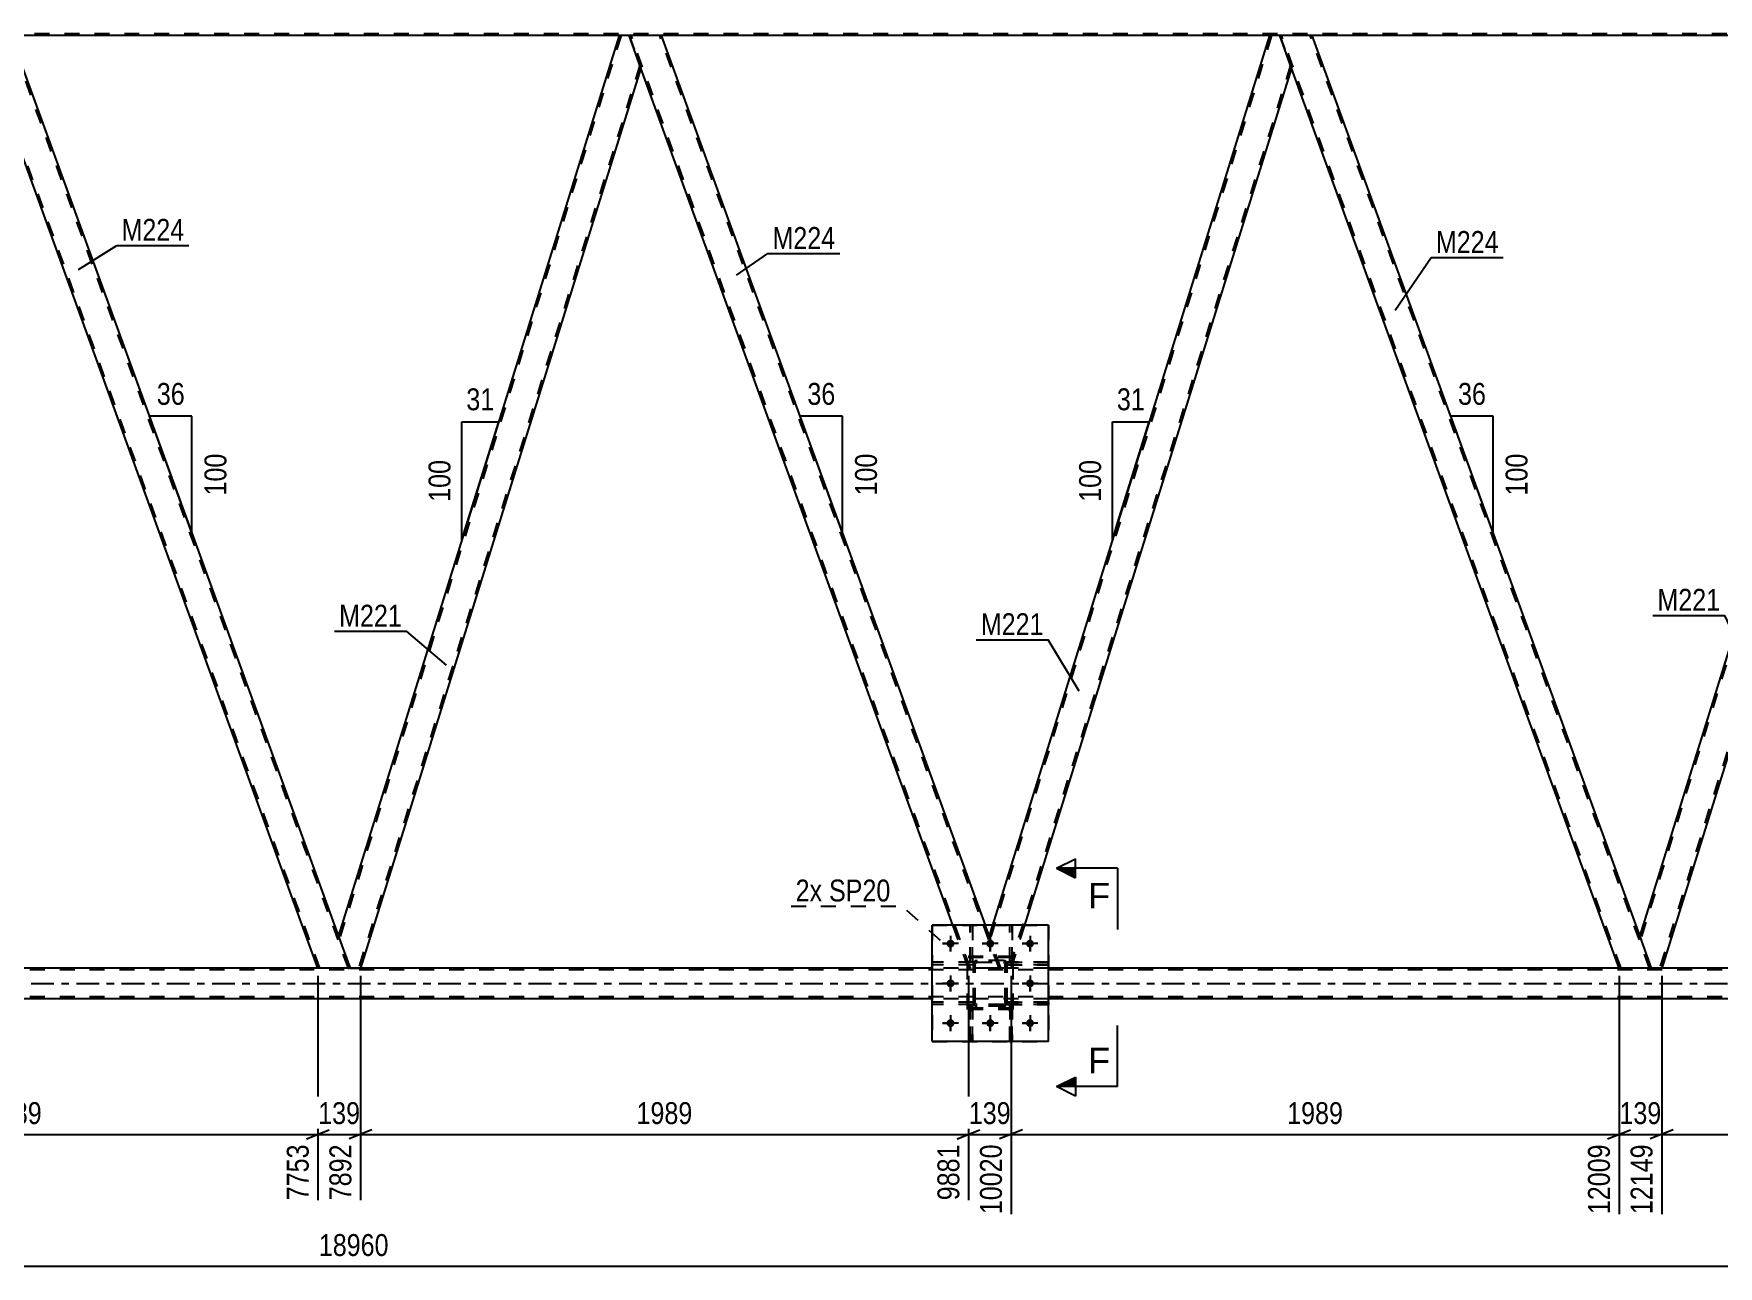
# Model space of a CAD drawing. Header units: millimetres. Extents: x -48 to 793, y -409 to 185.
# Drawn here: x 329.5 to 550, y -163 to -1.8 of the extents above; entities that cross this region are included whole.
import ezdxf

# ---------------------------------------------------------------- set-up
doc = ezdxf.new("R2010")
doc.units = ezdxf.units.MM
doc.linetypes.add('DXK_LINE_DOT2', pattern=[3.9198, 1.9599, -1.9599])
doc.linetypes.add('DXK_LINE_DOT3', pattern=[5.9187, 2.979, -0.9799, 0.9799, -0.9799])
doc.styles.add('Arial', font='ARIAL.TTF', dxfattribs={"height": 0.2})
doc.styles.add('Arial Narrow', font='ARIALN.TTF', dxfattribs={"height": 0.2})

# ---------------------------------------------------------------- blocks, each defined once
blk = doc.blocks.new('Part-122568784-5070 - 5055')
at = {"color": 2, "linetype": 'Continuous'}
for p, q in [((457.28, -118.4), (457.28, -118.4)), ((457.6, -118.4), (457.28, -118.4)), ((457.6, -118.4), (457.6, -118.4))]:
    blk.add_line(p, q, dxfattribs=at)
at = {"color": 7, "linetype": 'DXK_LINE_DOT2'}
for p, q in [((457.28, -123.24), (457.28, -118.4)), ((457.6, -123.24), (457.6, -118.4)), ((457.28, -122.64), (457.6, -122.64)), ((457.6, -123.24), (457.28, -123.24))]:
    blk.add_line(p, q, dxfattribs=at)
blk = doc.blocks.new('Part-122568784-5158 - 5055')
at = {"color": 2, "linetype": 'Continuous'}
for p, q in [((576.41, -2), (539.71, -119.75)), ((576.45, -2), (576.41, -2)), ((577.88, -2.4), (579.28, -6.25)), ((579.28, -6.25), (542.58, -124)), ((541.26, -124), (539.71, -119.75)), ((541.26, -124), (542.58, -124))]:
    blk.add_line(p, q, dxfattribs=at)
at = {"color": 7, "linetype": 'DXK_LINE_DOT2'}
for p, q in [((576.66, -2), (539.85, -120.12)), ((577.73, -2), (576.45, -2)), ((577.88, -2.4), (577.73, -2)), ((579.14, -5.88), (542.32, -124)), ((542.27, -124), (542.31, -124)), ((542.31, -124), (542.27, -124)), ((542.32, -124), (542.31, -124)), ((542.31, -124), (542.32, -124))]:
    blk.add_line(p, q, dxfattribs=at)
blk = doc.blocks.new('Part-122568784-5071 - 5055')
at = {"color": 7, "linetype": 'DXK_LINE_DOT2'}
for p, q in [((452.52, -128.44), (447.12, -128.44)), ((447.12, -128.76), (447.12, -128.44)), ((452.52, -128.76), (447.12, -128.76)), ((451.92, -128.76), (451.92, -128.44)), ((452.52, -128.44), (452.52, -128.76))]:
    blk.add_line(p, q, dxfattribs=at)
blk = doc.blocks.new('Part-122568784-5072 - 5055')
at = {"color": 7, "linetype": 'DXK_LINE_DOT2'}
for p, q in [((452.52, -123.24), (447.12, -123.24)), ((447.12, -123.56), (447.12, -123.24)), ((451.92, -123.56), (451.92, -123.24)), ((452.52, -123.24), (452.52, -123.56)), ((452.52, -123.56), (447.12, -123.56))]:
    blk.add_line(p, q, dxfattribs=at)
blk = doc.blocks.new('Part-122568784-5073 - 5055')
at = {"color": 7, "linetype": 'DXK_LINE_DOT2'}
for p, q in [((456.92, -128.76), (456.92, -128.44)), ((456.92, -128.44), (462.32, -128.44)), ((462.32, -128.76), (456.92, -128.76)), ((457.52, -128.76), (457.52, -128.44)), ((462.32, -128.44), (462.32, -128.76))]:
    blk.add_line(p, q, dxfattribs=at)
blk = doc.blocks.new('Part-122568784-5283 - 5055')
at = {"color": 7, "linetype": 'DXK_LINE_DOT2'}
for p, q in [((491.53, -2), (454.71, -120.12)), ((494.01, -5.88), (457.19, -124)), ((455, -118.4), (454.58, -119.75)), ((459.19, -118.4), (457.44, -124)), ((456.12, -124), (454.58, -119.75)), ((457.44, -124), (456.12, -124))]:
    blk.add_line(p, q, dxfattribs=at)
at = {"color": 2, "linetype": 'Continuous'}
for p, q in [((491.28, -2), (455, -118.4)), ((492.6, -2), (491.28, -2)), ((494.14, -6.25), (492.6, -2)), ((494.14, -6.25), (459.19, -118.4))]:
    blk.add_line(p, q, dxfattribs=at)
blk = doc.blocks.new('Part-122568784-5074 - 5055')
at = {"color": 7, "linetype": 'DXK_LINE_DOT2'}
for p, q in [((452.52, -123.48), (452.56, -123.3)), ((452.56, -123.3), (452.52, -123.48)), ((452.76, -123.48), (452.78, -123.39)), ((452.78, -123.39), (452.83, -123.31)), ((452.82, -123.04), (453, -123)), ((453, -123), (452.82, -123.04)), ((452.83, -123.31), (452.91, -123.26)), ((452.91, -123.26), (453, -123.24)), ((456.44, -123), (453, -123)), ((453, -123.24), (456.44, -123.24)), ((456.44, -123), (456.63, -123.04)), ((456.63, -123.04), (456.44, -123)), ((456.44, -123.24), (456.54, -123.26)), ((456.54, -123.26), (456.61, -123.31)), ((456.61, -123.31), (456.67, -123.39)), ((456.67, -123.39), (456.68, -123.48)), ((456.89, -123.3), (456.92, -123.48)), ((456.92, -123.48), (456.89, -123.3)), ((452.52, -128.52), (452.52, -123.48)), ((452.76, -128.52), (452.76, -123.48)), ((456.68, -128.52), (456.68, -123.48)), ((456.92, -128.52), (456.92, -123.48)), ((452.56, -128.7), (452.52, -128.52)), ((452.52, -128.52), (452.56, -128.7)), ((452.78, -128.61), (452.76, -128.52)), ((452.83, -128.69), (452.78, -128.61)), ((453, -129), (452.82, -128.96)), ((452.82, -128.96), (453, -129)), ((452.91, -128.74), (452.83, -128.69)), ((453, -128.76), (452.91, -128.74)), ((456.44, -128.76), (453, -128.76)), ((456.44, -129), (453, -129)), ((456.54, -128.74), (456.44, -128.76)), ((456.63, -128.96), (456.44, -129)), ((456.44, -129), (456.63, -128.96)), ((456.61, -128.69), (456.54, -128.74)), ((456.67, -128.61), (456.61, -128.69)), ((456.68, -128.52), (456.67, -128.61)), ((456.92, -128.52), (456.89, -128.7)), ((456.89, -128.7), (456.92, -128.52))]:
    blk.add_line(p, q, dxfattribs=at)
at = {"color": 7, "linetype": 'DXK_LINE_DOT3'}
blk.add_line((454.72, -126), (454.72, -126), dxfattribs=at)
at = {"color": 7, "linetype": 'DXK_LINE_DOT2'}
for centre, start, end in [((453, -123.48), 112.5, 157.5), ((453, -123.48), 112.5, 157.5), ((456.44, -123.48), 22.5, 67.5), ((456.44, -123.48), 22.5, 67.5), ((453, -128.52), 202.5, 247.5), ((453, -128.52), 202.5, 247.5), ((456.44, -128.52), 292.5, 337.5), ((456.44, -128.52), 292.5, 337.5)]:
    blk.add_arc(centre, 0.48, start, end, dxfattribs=at)
blk = doc.blocks.new('Bolt-122568784-5075 - 5055')
at = {"linetype": 'Continuous'}
for points in [[(450.04, -120.8, -1), (449, -120.8, -1)], [(455.24, -120.8, -1), (454.2, -120.8, -1)], [(460.44, -120.8, -1), (459.4, -120.8, -1)], [(450.04, -126, -1), (449, -126, -1)], [(460.44, -126, -1), (459.4, -126, -1)], [(450.04, -131.2, -1), (449, -131.2, -1)], [(455.24, -131.2, -1), (454.2, -131.2, -1)], [(460.44, -131.2, -1), (459.4, -131.2, -1)]]:
    blk.add_hatch(color=1, dxfattribs=at).paths.add_polyline_path(points)
at = {"color": 1, "linetype": 'Continuous'}
for p, q in [((450.56, -120.8), (448.48, -120.8)), ((449.52, -119.76), (449.52, -121.84)), ((455.76, -120.8), (453.68, -120.8)), ((454.72, -119.76), (454.72, -121.84)), ((460.96, -120.8), (458.88, -120.8)), ((459.92, -119.76), (459.92, -121.84)), ((449.52, -124.96), (449.52, -127.04)), ((459.92, -124.96), (459.92, -127.04)), ((450.56, -126), (448.48, -126)), ((460.96, -126), (458.88, -126)), ((450.56, -131.2), (448.48, -131.2)), ((449.52, -130.16), (449.52, -132.24)), ((455.76, -131.2), (453.68, -131.2)), ((454.72, -130.16), (454.72, -132.24)), ((460.96, -131.2), (458.88, -131.2)), ((459.92, -130.16), (459.92, -132.24))]:
    blk.add_line(p, q, dxfattribs=at)
blk = doc.blocks.new('Part-122568784-5078 - 5055')
at = {"color": 7, "linetype": 'DXK_LINE_DOT2'}
for p, q in [((452.08, -123.24), (452.08, -118.4)), ((452.08, -118.4), (452.4, -118.4)), ((452.4, -118.4), (452.4, -123.24)), ((452.08, -122.64), (452.4, -122.64)), ((452.4, -123.24), (452.08, -123.24))]:
    blk.add_line(p, q, dxfattribs=at)
blk = doc.blocks.new('Part-122568784-5097 - 5055')
at = {"color": 2, "linetype": 'Continuous'}
for p, q in [((452.08, -118.4), (452.08, -118.4)), ((452.4, -118.4), (452.08, -118.4)), ((452.4, -118.4), (452.4, -118.4))]:
    blk.add_line(p, q, dxfattribs=at)
at = {"color": 7, "linetype": 'DXK_LINE_DOT2'}
for p, q in [((452.08, -123.24), (452.08, -118.4)), ((452.4, -123.24), (452.4, -118.4)), ((452.08, -122.64), (452.4, -122.64)), ((452.4, -123.24), (452.08, -123.24))]:
    blk.add_line(p, q, dxfattribs=at)
blk = doc.blocks.new('Part-122568784-5100 - 5055')
at = {"color": 7, "linetype": 'DXK_LINE_DOT2'}
for p, q in [((456.92, -123.56), (456.92, -123.24)), ((456.92, -123.24), (462.32, -123.24)), ((457.52, -123.56), (457.52, -123.24)), ((462.32, -123.24), (462.32, -123.56)), ((462.32, -123.56), (456.92, -123.56))]:
    blk.add_line(p, q, dxfattribs=at)
blk = doc.blocks.new('Part-122568784-5107 - 5055')
at = {"color": 7, "linetype": 'DXK_LINE_DOT2'}
for p, q in [((452.4, -128.76), (452.08, -128.76)), ((452.08, -128.76), (452.08, -133.6)), ((452.08, -129.36), (452.4, -129.36)), ((452.4, -133.6), (452.4, -128.76)), ((452.08, -133.6), (452.4, -133.6))]:
    blk.add_line(p, q, dxfattribs=at)
blk = doc.blocks.new('Part-122568784-5124 - 5055')
at = {"color": 7, "linetype": 'DXK_LINE_DOT2'}
for p, q in [((457.28, -133.6), (457.28, -128.76)), ((457.28, -128.76), (457.6, -128.76)), ((457.28, -129.36), (457.6, -129.36)), ((457.6, -128.76), (457.6, -133.6)), ((457.6, -133.6), (457.28, -133.6))]:
    blk.add_line(p, q, dxfattribs=at)
blk = doc.blocks.new('Part-122568784-5117 - 5055')
at = {"color": 7, "linetype": 'DXK_LINE_DOT2'}
for p, q in [((457.72, -122.6), (451.72, -122.6)), ((451.72, -129.4), (451.72, -122.6)), ((457.72, -129.4), (457.72, -122.6)), ((457.72, -129.4), (451.72, -129.4))]:
    blk.add_line(p, q, dxfattribs=at)
blk = doc.blocks.new('Part-122568784-5118 - 5055')
at = {"color": 7, "linetype": 'DXK_LINE_DOT2'}
for p, q in [((452.52, -123.48), (452.56, -123.3)), ((452.56, -123.3), (452.52, -123.48)), ((452.76, -123.48), (452.78, -123.39)), ((452.78, -123.39), (452.83, -123.31)), ((452.82, -123.04), (453, -123)), ((453, -123), (452.82, -123.04)), ((452.83, -123.31), (452.91, -123.26)), ((452.91, -123.26), (453, -123.24)), ((456.44, -123), (453, -123)), ((453, -123.24), (456.44, -123.24)), ((456.44, -123), (456.63, -123.04)), ((456.63, -123.04), (456.44, -123)), ((456.44, -123.24), (456.54, -123.26)), ((456.54, -123.26), (456.61, -123.31)), ((456.61, -123.31), (456.67, -123.39)), ((456.67, -123.39), (456.68, -123.48)), ((456.89, -123.3), (456.92, -123.48)), ((456.92, -123.48), (456.89, -123.3)), ((452.52, -128.52), (452.52, -123.48)), ((452.76, -128.52), (452.76, -123.48)), ((456.68, -128.52), (456.68, -123.48)), ((456.92, -128.52), (456.92, -123.48)), ((452.56, -128.7), (452.52, -128.52)), ((452.52, -128.52), (452.56, -128.7)), ((452.78, -128.61), (452.76, -128.52)), ((452.83, -128.69), (452.78, -128.61)), ((453, -129), (452.82, -128.96)), ((452.82, -128.96), (453, -129)), ((452.91, -128.74), (452.83, -128.69)), ((453, -128.76), (452.91, -128.74)), ((456.44, -128.76), (453, -128.76)), ((456.44, -129), (453, -129)), ((456.54, -128.74), (456.44, -128.76)), ((456.63, -128.96), (456.44, -129)), ((456.44, -129), (456.63, -128.96)), ((456.61, -128.69), (456.54, -128.74)), ((456.67, -128.61), (456.61, -128.69)), ((456.68, -128.52), (456.67, -128.61)), ((456.92, -128.52), (456.89, -128.7)), ((456.89, -128.7), (456.92, -128.52))]:
    blk.add_line(p, q, dxfattribs=at)
at = {"color": 7, "linetype": 'DXK_LINE_DOT3'}
blk.add_line((454.72, -126), (454.72, -126), dxfattribs=at)
at = {"color": 7, "linetype": 'DXK_LINE_DOT2'}
for centre, start, end in [((453, -123.48), 112.5, 157.5), ((453, -123.48), 112.5, 157.5), ((456.44, -123.48), 22.5, 67.5), ((456.44, -123.48), 22.5, 67.5), ((453, -128.52), 202.5, 247.5), ((453, -128.52), 202.5, 247.5), ((456.44, -128.52), 292.5, 337.5), ((456.44, -128.52), 292.5, 337.5)]:
    blk.add_arc(centre, 0.48, start, end, dxfattribs=at)
blk = doc.blocks.new('Bolt-122568784-5128 - 5055')
at = {"color": 1, "linetype": 'Continuous'}
for p, q in [((448.48, -120.8), (449.18, -120.8)), ((449.52, -119.76), (449.52, -120.45)), ((449.52, -121.84), (449.52, -121.15)), ((450.56, -120.8), (449.87, -120.8)), ((453.68, -120.8), (454.38, -120.8)), ((454.72, -119.76), (454.72, -120.45)), ((454.72, -121.84), (454.72, -121.15)), ((455.76, -120.8), (455.07, -120.8)), ((458.88, -120.8), (459.58, -120.8)), ((459.92, -119.76), (459.92, -120.45)), ((459.92, -121.84), (459.92, -121.15)), ((460.96, -120.8), (460.27, -120.8)), ((449.52, -124.96), (449.52, -125.65)), ((459.92, -124.96), (459.92, -125.65)), ((448.48, -126), (449.18, -126)), ((449.52, -127.04), (449.52, -126.35)), ((450.56, -126), (449.87, -126)), ((458.88, -126), (459.58, -126)), ((459.92, -127.04), (459.92, -126.35)), ((460.96, -126), (460.27, -126)), ((448.48, -131.2), (449.18, -131.2)), ((449.52, -130.16), (449.52, -130.85)), ((449.52, -132.24), (449.52, -131.55)), ((450.56, -131.2), (449.87, -131.2)), ((453.68, -131.2), (454.38, -131.2)), ((454.72, -130.16), (454.72, -130.85)), ((454.72, -132.24), (454.72, -131.55)), ((455.76, -131.2), (455.07, -131.2)), ((458.88, -131.2), (459.58, -131.2)), ((459.92, -130.16), (459.92, -130.85)), ((459.92, -132.24), (459.92, -131.55)), ((460.96, -131.2), (460.27, -131.2))]:
    blk.add_line(p, q, dxfattribs=at)
blk = doc.blocks.new('Part-122568784-5143 - 5055')
at = {"color": 2, "linetype": 'Continuous'}
for p, q in [((411.72, -2), (407.46, -2)), ((454.09, -118.4), (411.72, -2)), ((449.83, -118.4), (409.01, -6.25))]:
    blk.add_line(p, q, dxfattribs=at)
at = {"color": 7, "linetype": 'DXK_LINE_DOT2'}
for p, q in [((407.46, -2), (409.01, -6.25)), ((452.12, -124), (407.72, -2)), ((455.87, -124), (411.46, -2)), ((451.87, -124), (449.83, -118.4)), ((456.12, -124), (454.09, -118.4)), ((456.12, -124), (451.87, -124))]:
    blk.add_line(p, q, dxfattribs=at)
blk = doc.blocks.new('Part-122568784-5198 - 5055')
at = {"color": 7, "linetype": 'DXK_LINE_DOT2'}
for p, q in [((452.52, -128.44), (447.12, -128.44)), ((447.12, -128.44), (447.12, -128.76)), ((452.52, -128.76), (447.12, -128.76)), ((451.92, -128.76), (451.92, -128.44)), ((452.52, -128.76), (452.52, -128.44))]:
    blk.add_line(p, q, dxfattribs=at)
blk = doc.blocks.new('Part-122568784-5228 - 5055')
at = {"color": 7, "linetype": 'DXK_LINE_DOT2'}
for p, q in [((447.12, -118.4), (462.32, -118.4)), ((447.12, -118.4), (447.12, -133.6)), ((462.32, -118.4), (462.32, -133.6)), ((447.12, -133.6), (462.32, -133.6))]:
    blk.add_line(p, q, dxfattribs=at)
blk = doc.blocks.new('Part-122568784-5246 - 5055')
at = {"color": 7, "linetype": 'DXK_LINE_DOT2'}
for p, q in [((457.28, -123.24), (457.28, -118.4)), ((457.28, -118.4), (457.6, -118.4)), ((457.6, -118.4), (457.6, -123.24)), ((457.28, -122.64), (457.6, -122.64)), ((457.6, -123.24), (457.28, -123.24))]:
    blk.add_line(p, q, dxfattribs=at)
blk = doc.blocks.new('Part-122568784-5380 - 5055')
at = {"color": 2, "linetype": 'Continuous'}
for p, q in [((326.59, -2), (322.33, -2)), ((369.44, -119.75), (326.59, -2)), ((366.73, -124), (323.88, -6.25)), ((370.67, -124), (366.73, -124)), ((370.95, -124), (370.67, -124)), ((370.95, -124), (370.99, -124))]:
    blk.add_line(p, q, dxfattribs=at)
at = {"color": 7, "linetype": 'DXK_LINE_DOT2'}
for p, q in [((322.33, -2), (323.88, -6.25)), ((366.99, -124), (322.58, -2)), ((370.73, -124), (326.33, -2)), ((370.99, -124), (369.44, -119.75)), ((370.67, -124), (370.84, -124))]:
    blk.add_line(p, q, dxfattribs=at)
blk = doc.blocks.new('Part-122568784-5251 - 5055')
at = {"color": 2, "linetype": 'Continuous'}
for p, q in [((462.32, -118.4), (447.12, -118.4)), ((447.12, -133.6), (447.12, -118.4)), ((462.32, -133.6), (462.32, -118.4)), ((462.32, -133.6), (447.12, -133.6))]:
    blk.add_line(p, q, dxfattribs=at)
blk = doc.blocks.new('Part-122568784-5256 - 5055')
at = {"color": 7, "linetype": 'DXK_LINE_DOT2'}
for p, q in [((726.89, -124.24), (57.23, -124.24)), ((372.31, -124), (366.73, -124)), ((462.32, -124), (447.12, -124)), ((542.58, -124), (537, -124)), ((726.89, -127.76), (56.66, -127.76)), ((462.32, -128), (447.12, -128))]:
    blk.add_line(p, q, dxfattribs=at)
at = {"color": 2, "linetype": 'Continuous'}
for p, q in [((366.73, -124), (287.17, -124)), ((447.12, -124), (372.31, -124)), ((537, -124), (462.32, -124)), ((617.39, -124), (542.58, -124)), ((447.12, -128), (206.92, -128)), ((617.39, -128), (462.32, -128))]:
    blk.add_line(p, q, dxfattribs=at)
at = {"color": 7, "linetype": 'DXK_LINE_DOT3'}
blk.add_line((56.95, -126), (726.89, -126), dxfattribs=at)
blk = doc.blocks.new('Part-122568784-5268 - 5055')
at = {"color": 7, "linetype": 'DXK_LINE_DOT2'}
for p, q in [((452.52, -123.24), (447.12, -123.24)), ((447.12, -123.24), (447.12, -123.56)), ((451.92, -123.56), (451.92, -123.24)), ((452.52, -123.56), (452.52, -123.24)), ((452.52, -123.56), (447.12, -123.56))]:
    blk.add_line(p, q, dxfattribs=at)
blk = doc.blocks.new('Part-122568784-5278 - 5055')
at = {"color": 2, "linetype": 'Continuous'}
for p, q in [((496.85, -2), (492.6, -2)), ((539.71, -119.75), (496.85, -2)), ((537, -124), (494.14, -6.25)), ((540.94, -124), (537, -124)), ((541.22, -124), (540.94, -124)), ((541.22, -124), (541.26, -124))]:
    blk.add_line(p, q, dxfattribs=at)
at = {"color": 7, "linetype": 'DXK_LINE_DOT2'}
for p, q in [((492.6, -2), (494.14, -6.25)), ((537.26, -124), (492.85, -2)), ((541, -124), (496.6, -2)), ((541.26, -124), (539.71, -119.75)), ((540.94, -124), (541.11, -124))]:
    blk.add_line(p, q, dxfattribs=at)
blk = doc.blocks.new('Part-122568784-5289 - 5055')
at = {"color": 7, "linetype": 'DXK_LINE_DOT2'}
for p, q in [((700.07, -1.76), (0, -1.76)), ((671.53, -2), (150.74, -2)), ((411.72, -2), (406.14, -2)), ((496.85, -2), (491.28, -2))]:
    blk.add_line(p, q, dxfattribs=at)
at = {"color": 2, "linetype": 'Continuous'}
for p, q in [((406.14, -2), (326.59, -2)), ((491.28, -2), (411.72, -2)), ((576.41, -2), (496.85, -2))]:
    blk.add_line(p, q, dxfattribs=at)
blk = doc.blocks.new('Part-122568784-5293 - 5055')
at = {"color": 7, "linetype": 'DXK_LINE_DOT2'}
for p, q in [((462.32, -128.44), (456.92, -128.44)), ((456.92, -128.44), (456.92, -128.76)), ((456.92, -128.76), (462.32, -128.76)), ((457.52, -128.76), (457.52, -128.44)), ((462.32, -128.76), (462.32, -128.44))]:
    blk.add_line(p, q, dxfattribs=at)
blk = doc.blocks.new('Part-122568784-5296 - 5055')
at = {"color": 7, "linetype": 'DXK_LINE_DOT2'}
for p, q in [((462.32, -123.24), (456.92, -123.24)), ((456.92, -123.24), (456.92, -123.56)), ((457.52, -123.56), (457.52, -123.24)), ((462.32, -123.56), (462.32, -123.24)), ((456.92, -123.56), (462.32, -123.56))]:
    blk.add_line(p, q, dxfattribs=at)
blk = doc.blocks.new('Part-122568784-5308 - 5055')
at = {"color": 2, "linetype": 'Continuous'}
for p, q in [((406.14, -2), (369.44, -119.75)), ((407.46, -2), (406.14, -2)), ((409.01, -6.25), (407.46, -2)), ((409.01, -6.25), (372.31, -124)), ((370.99, -124), (369.44, -119.75)), ((370.99, -124), (372.31, -124))]:
    blk.add_line(p, q, dxfattribs=at)
at = {"color": 7, "linetype": 'DXK_LINE_DOT2'}
for p, q in [((406.4, -2), (369.58, -120.12)), ((408.87, -5.88), (372.06, -124)), ((372.04, -124), (372, -124)), ((372, -124), (372.04, -124)), ((372.04, -124), (372.06, -124)), ((372.06, -124), (372.04, -124))]:
    blk.add_line(p, q, dxfattribs=at)
blk = doc.blocks.new('Part-122568784-5313 - 5055')
at = {"color": 7, "linetype": 'DXK_LINE_DOT2'}
for p, q in [((452.08, -133.6), (452.08, -128.76)), ((452.08, -128.76), (452.4, -128.76)), ((452.08, -129.36), (452.4, -129.36)), ((452.4, -128.76), (452.4, -133.6)), ((452.4, -133.6), (452.08, -133.6))]:
    blk.add_line(p, q, dxfattribs=at)
blk = doc.blocks.new('Part-122568784-5541 - 5055')
at = {"color": 7, "linetype": 'DXK_LINE_DOT2'}
for p, q in [((457.72, -122.46), (451.72, -122.46)), ((451.72, -129.26), (451.72, -122.46)), ((457.72, -129.26), (457.72, -122.46)), ((457.72, -129.26), (451.72, -129.26))]:
    blk.add_line(p, q, dxfattribs=at)
blk = doc.blocks.new('Part-122568784-5556 - 5055')
at = {"color": 7, "linetype": 'DXK_LINE_DOT2'}
for p, q in [((457.6, -128.76), (457.28, -128.76)), ((457.28, -128.76), (457.28, -133.6)), ((457.28, -129.36), (457.6, -129.36)), ((457.6, -133.6), (457.6, -128.76)), ((457.28, -133.6), (457.6, -133.6))]:
    blk.add_line(p, q, dxfattribs=at)
blk = doc.blocks.new('StraightDimension-122568784-6587 - 5055')
at = {"color": 7, "linetype": 'Continuous'}
for p, q in [((537, -125), (537, -156.19)), ((542.58, -125), (542.58, -156.19)), ((535.5, -146.35), (538.5, -145.15)), ((544.08, -145.15), (541.08, -146.35)), ((537, -145.75), (542.58, -145.75))]:
    blk.add_line(p, q, dxfattribs=at)
at = {"color": 0}
blk.add_wipeout([(543.13, -145), (543.13, -140.8), (536.45, -140.8), (536.45, -145)], dxfattribs=at)
at = {"color": 0, "linetype": 'Continuous'}
blk.add_wipeout([(541.98, -146.45), (537.78, -146.45), (537.78, -156.79), (541.98, -156.79)], dxfattribs=at)
at = {"color": 3, "style": 'Arial Narrow'}
blk.add_text('139', height=2.863, dxfattribs=at).set_placement((537.05, -144.4))
at = {"color": 3, "linetype": 'Continuous', "style": 'Arial Narrow'}
blk.add_text('12149', height=2.863, rotation=90.0002, dxfattribs=at).set_placement((541.38, -156.19))
blk = doc.blocks.new('AngleDimension-122568784-5818 - 5055')
at = {"color": 7, "linetype": 'Continuous'}
for p, q in [((348.78, -62.98), (344.72, -51.81)), ((350.26, -51.81), (344.72, -51.81)), ((350.26, -67.04), (344.72, -51.81)), ((350.26, -67.04), (350.26, -51.81))]:
    blk.add_line(p, q, dxfattribs=at)
at = {"color": 0}
for points in [[(349.91, -50.91), (349.91, -46.71), (345.06, -46.71), (345.06, -50.91)], [(355.36, -56.08), (351.16, -56.08), (351.16, -62.77), (355.36, -62.77)]]:
    blk.add_wipeout(points, dxfattribs=at)
at = {"color": 3, "style": 'Arial Narrow'}
blk.add_text('36', height=2.863, dxfattribs=at).set_placement((345.66, -50.31))
blk.add_text('100', height=2.863, rotation=90.0002, dxfattribs=at).set_placement((354.76, -62.17))
blk = doc.blocks.new('StraightDimension-122568784-6606 - 5055')
at = {"color": 7, "linetype": 'Continuous'}
for p, q in [((542.58, -125), (542.58, -156.19)), ((622.14, -125), (622.14, -156.19)), ((544.08, -145.15), (541.08, -146.35)), ((620.64, -146.35), (623.64, -145.15)), ((542.58, -145.75), (622.14, -145.75))]:
    blk.add_line(p, q, dxfattribs=at)
at = {"color": 0}
blk.add_wipeout([(586.61, -145), (586.61, -140.8), (578.1, -140.8), (578.1, -145)], dxfattribs=at)
at = {"color": 0, "linetype": 'Continuous'}
blk.add_wipeout([(621.53, -146.45), (617.33, -146.45), (617.33, -156.79), (621.53, -156.79)], dxfattribs=at)
at = {"color": 3, "style": 'Arial Narrow'}
blk.add_text('1989', height=2.863, dxfattribs=at).set_placement((578.7, -144.4))
at = {"color": 3, "linetype": 'Continuous', "style": 'Arial Narrow'}
blk.add_text('14138', height=2.863, rotation=90.0002, dxfattribs=at).set_placement((620.94, -156.19))
blk = doc.blocks.new('AngleDimension-122568784-5613 - 5055')
at = {"color": 7, "linetype": 'Continuous'}
for p, q in [((519.05, -62.98), (514.98, -51.81)), ((520.52, -51.81), (514.98, -51.81)), ((520.52, -67.04), (514.98, -51.81)), ((520.52, -67.04), (520.52, -51.81))]:
    blk.add_line(p, q, dxfattribs=at)
at = {"color": 0}
for points in [[(520.18, -50.91), (520.18, -46.71), (515.33, -46.71), (515.33, -50.91)], [(525.62, -56.08), (521.42, -56.08), (521.42, -62.77), (525.62, -62.77)]]:
    blk.add_wipeout(points, dxfattribs=at)
at = {"color": 3, "style": 'Arial Narrow'}
blk.add_text('36', height=2.863, dxfattribs=at).set_placement((515.93, -50.31))
blk.add_text('100', height=2.863, rotation=90.0002, dxfattribs=at).set_placement((525.02, -62.17))
blk = doc.blocks.new('StraightDimension-122568784-6492 - 5055')
at = {"color": 7, "linetype": 'Continuous'}
for p, q in [((287.17, -125), (287.17, -154.37)), ((366.73, -125), (366.73, -154.37)), ((288.67, -145.15), (285.67, -146.35)), ((365.23, -146.35), (368.23, -145.15)), ((287.17, -145.75), (366.73, -145.75))]:
    blk.add_line(p, q, dxfattribs=at)
at = {"color": 0}
blk.add_wipeout([(331.21, -145), (331.21, -140.8), (322.7, -140.8), (322.7, -145)], dxfattribs=at)
at = {"color": 0, "linetype": 'Continuous'}
blk.add_wipeout([(366.13, -146.45), (361.93, -146.45), (361.93, -154.97), (366.13, -154.97)], dxfattribs=at)
at = {"color": 3, "style": 'Arial Narrow'}
blk.add_text('1989', height=2.863, dxfattribs=at).set_placement((323.3, -144.4))
at = {"color": 3, "linetype": 'Continuous', "style": 'Arial Narrow'}
blk.add_text('7753', height=2.863, rotation=90.0002, dxfattribs=at).set_placement((365.53, -154.37))
blk = doc.blocks.new('AngleDimension-122568784-5951 - 5055')
at = {"color": 7, "linetype": 'Continuous'}
for p, q in [((385.58, -52.52), (390.4, -52.52)), ((385.58, -67.99), (390.4, -52.52)), ((385.58, -67.99), (385.58, -52.52)), ((386.04, -66.51), (390.4, -52.52))]:
    blk.add_line(p, q, dxfattribs=at)
at = {"color": 0}
for points in [[(390.41, -51.62), (390.41, -47.42), (385.56, -47.42), (385.56, -51.62)], [(384.68, -56.92), (380.48, -56.92), (380.48, -63.6), (384.68, -63.6)]]:
    blk.add_wipeout(points, dxfattribs=at)
at = {"color": 3, "style": 'Arial Narrow'}
blk.add_text('31', height=2.863, dxfattribs=at).set_placement((386.16, -51.02))
blk.add_text('100', height=2.863, rotation=90.0002, dxfattribs=at).set_placement((384.08, -63))
blk = doc.blocks.new('AngleDimension-122568784-5965 - 5055')
at = {"color": 7, "linetype": 'Continuous'}
for p, q in [((470.71, -52.52), (475.53, -52.52)), ((470.71, -67.99), (475.53, -52.52)), ((470.71, -67.99), (470.71, -52.52)), ((471.17, -66.51), (475.53, -52.52))]:
    blk.add_line(p, q, dxfattribs=at)
at = {"color": 0}
for points in [[(475.55, -51.62), (475.55, -47.42), (470.69, -47.42), (470.69, -51.62)], [(469.81, -56.92), (465.61, -56.92), (465.61, -63.6), (469.81, -63.6)]]:
    blk.add_wipeout(points, dxfattribs=at)
at = {"color": 3, "style": 'Arial Narrow'}
blk.add_text('31', height=2.863, dxfattribs=at).set_placement((471.29, -51.02))
blk.add_text('100', height=2.863, rotation=90.0002, dxfattribs=at).set_placement((469.21, -63))
blk = doc.blocks.new('AngleDimension-122568784-5979 - 5055')
at = {"color": 7, "linetype": 'Continuous'}
for p, q in [((433.92, -62.98), (429.85, -51.81)), ((435.39, -51.81), (429.85, -51.81)), ((435.39, -67.04), (429.85, -51.81)), ((435.39, -67.04), (435.39, -51.81))]:
    blk.add_line(p, q, dxfattribs=at)
at = {"color": 0}
for points in [[(435.05, -50.91), (435.05, -46.71), (430.19, -46.71), (430.19, -50.91)], [(440.49, -56.08), (436.29, -56.08), (436.29, -62.77), (440.49, -62.77)]]:
    blk.add_wipeout(points, dxfattribs=at)
at = {"color": 3, "style": 'Arial Narrow'}
blk.add_text('36', height=2.863, dxfattribs=at).set_placement((430.79, -50.31))
blk.add_text('100', height=2.863, rotation=90.0002, dxfattribs=at).set_placement((439.89, -62.17))
blk = doc.blocks.new('StraightDimension-122568784-6405 - 5055')
at = {"color": 7, "linetype": 'Continuous'}
blk.add_line((-0.64, -163.01), (743.51, -163.01), dxfattribs=at)
at = {"color": 0}
blk.add_wipeout([(376.6, -162.26), (376.6, -158.06), (366.26, -158.06), (366.26, -162.26)], dxfattribs=at)
at = {"color": 3, "style": 'Arial Narrow'}
blk.add_text('18960', height=2.863, dxfattribs=at).set_placement((366.86, -161.66))
blk = doc.blocks.new('StraightDimension-122568784-6511 - 5055')
at = {"color": 7, "linetype": 'Continuous'}
for p, q in [((366.73, -125), (366.73, -154.37)), ((372.31, -125), (372.31, -154.37)), ((365.23, -146.35), (368.23, -145.15)), ((373.81, -145.15), (370.81, -146.35)), ((366.73, -145.75), (372.31, -145.75))]:
    blk.add_line(p, q, dxfattribs=at)
at = {"color": 0}
blk.add_wipeout([(372.86, -145), (372.86, -140.8), (366.18, -140.8), (366.18, -145)], dxfattribs=at)
at = {"color": 0, "linetype": 'Continuous'}
blk.add_wipeout([(371.71, -146.45), (367.51, -146.45), (367.51, -154.97), (371.71, -154.97)], dxfattribs=at)
at = {"color": 3, "style": 'Arial Narrow'}
blk.add_text('139', height=2.863, dxfattribs=at).set_placement((366.78, -144.4))
at = {"color": 3, "linetype": 'Continuous', "style": 'Arial Narrow'}
blk.add_text('7892', height=2.863, rotation=90.0002, dxfattribs=at).set_placement((371.11, -154.37))
blk = doc.blocks.new('StraightDimension-122568784-6530 - 5055')
at = {"color": 7, "linetype": 'Continuous'}
for p, q in [((372.31, -125), (372.31, -154.37)), ((451.87, -125), (451.87, -154.37)), ((373.81, -145.15), (370.81, -146.35)), ((450.37, -146.35), (453.37, -145.15)), ((372.31, -145.75), (451.87, -145.75))]:
    blk.add_line(p, q, dxfattribs=at)
at = {"color": 0}
blk.add_wipeout([(416.34, -145), (416.34, -140.8), (407.83, -140.8), (407.83, -145)], dxfattribs=at)
at = {"color": 0, "linetype": 'Continuous'}
blk.add_wipeout([(451.27, -146.45), (447.07, -146.45), (447.07, -154.97), (451.27, -154.97)], dxfattribs=at)
at = {"color": 3, "style": 'Arial Narrow'}
blk.add_text('1989', height=2.863, dxfattribs=at).set_placement((408.43, -144.4))
at = {"color": 3, "linetype": 'Continuous', "style": 'Arial Narrow'}
blk.add_text('9881', height=2.863, rotation=90.0002, dxfattribs=at).set_placement((450.67, -154.37))
blk = doc.blocks.new('StraightDimension-122568784-6549 - 5055')
at = {"color": 7, "linetype": 'Continuous'}
for p, q in [((451.87, -125), (451.87, -154.37)), ((457.44, -125), (457.44, -156.19)), ((450.37, -146.35), (453.37, -145.15)), ((458.94, -145.15), (455.94, -146.35)), ((451.87, -145.75), (457.44, -145.75))]:
    blk.add_line(p, q, dxfattribs=at)
at = {"color": 0}
blk.add_wipeout([(458, -145), (458, -140.8), (451.31, -140.8), (451.31, -145)], dxfattribs=at)
at = {"color": 0, "linetype": 'Continuous'}
blk.add_wipeout([(456.84, -146.45), (452.64, -146.45), (452.64, -156.79), (456.84, -156.79)], dxfattribs=at)
at = {"color": 3, "style": 'Arial Narrow'}
blk.add_text('139', height=2.863, dxfattribs=at).set_placement((451.91, -144.4))
at = {"color": 3, "linetype": 'Continuous', "style": 'Arial Narrow'}
blk.add_text('10020', height=2.863, rotation=90.0002, dxfattribs=at).set_placement((456.24, -156.19))
blk = doc.blocks.new('StraightDimension-122568784-6568 - 5055')
at = {"color": 7, "linetype": 'Continuous'}
for p, q in [((457.44, -125), (457.44, -156.19)), ((537, -125), (537, -156.19)), ((458.94, -145.15), (455.94, -146.35)), ((535.5, -146.35), (538.5, -145.15)), ((457.44, -145.75), (537, -145.75))]:
    blk.add_line(p, q, dxfattribs=at)
at = {"color": 0}
blk.add_wipeout([(501.48, -145), (501.48, -140.8), (492.97, -140.8), (492.97, -145)], dxfattribs=at)
at = {"color": 0, "linetype": 'Continuous'}
blk.add_wipeout([(536.4, -146.45), (532.2, -146.45), (532.2, -156.79), (536.4, -156.79)], dxfattribs=at)
at = {"color": 3, "style": 'Arial Narrow'}
blk.add_text('1989', height=2.863, dxfattribs=at).set_placement((493.57, -144.4))
at = {"color": 3, "linetype": 'Continuous', "style": 'Arial Narrow'}
blk.add_text('12009', height=2.863, rotation=90.0002, dxfattribs=at).set_placement((535.8, -156.19))
blk = doc.blocks.new('Mark-122568784-5139 - 5055')
at = {"color": 0}
blk.add_wipeout([(434.45, -29.92), (434.45, -26.92), (426.22, -26.92), (426.22, -29.92)], dxfattribs=at)
blk.add_wipeout([(434.45, -29.92), (434.45, -26.92), (426.22, -26.92), (426.22, -29.92)], dxfattribs=at)
at = {"color": 30, "linetype": 'Continuous'}
for p, q in [((421.5, -33.34), (425.62, -30.52)), ((425.62, -30.52), (435.05, -30.52))]:
    blk.add_line(p, q, dxfattribs=at)
at = {"color": 3, "style": 'Arial Narrow'}
blk.add_text('M224', height=2.863, dxfattribs=at).set_placement((426.22, -29.92))
blk = doc.blocks.new('Mark-122568784-5154 - 5055')
at = {"color": 0}
blk.add_wipeout([(550.25, -77.25), (550.25, -74.25), (542.02, -74.25), (542.02, -77.25)], dxfattribs=at)
blk.add_wipeout([(550.25, -77.25), (550.25, -74.25), (542.02, -74.25), (542.02, -77.25)], dxfattribs=at)
at = {"color": 30, "linetype": 'Continuous'}
for p in [(541.42, -77.85), (553.43, -83.36)]:
    blk.add_line(p, (550.85, -77.85), dxfattribs=at)
at = {"color": 3, "style": 'Arial Narrow'}
blk.add_text('M221', height=2.863, dxfattribs=at).set_placement((542.02, -77.25))
blk = doc.blocks.new('Mark-122568784-5274 - 5055')
at = {"color": 0}
blk.add_wipeout([(521.25, -30.44), (521.25, -27.44), (513.03, -27.44), (513.03, -30.44)], dxfattribs=at)
blk.add_wipeout([(521.25, -30.44), (521.25, -27.44), (513.03, -27.44), (513.03, -30.44)], dxfattribs=at)
at = {"color": 30, "linetype": 'Continuous'}
for p, q in [((507.7, -37.91), (512.43, -31.04)), ((512.43, -31.04), (521.85, -31.04))]:
    blk.add_line(p, q, dxfattribs=at)
at = {"color": 3, "style": 'Arial Narrow'}
blk.add_text('M224', height=2.863, dxfattribs=at).set_placement((513.03, -30.44))
blk = doc.blocks.new('Mark-122568784-5279 - 5055')
at = {"color": 0}
blk.add_wipeout([(461.7, -80.44), (461.7, -77.44), (453.48, -77.44), (453.48, -80.44)], dxfattribs=at)
blk.add_wipeout([(461.7, -80.44), (461.7, -77.44), (453.48, -77.44), (453.48, -80.44)], dxfattribs=at)
at = {"color": 30, "linetype": 'Continuous'}
for p in [(452.88, -81.04), (466.37, -87.75)]:
    blk.add_line(p, (462.3, -81.04), dxfattribs=at)
at = {"color": 3, "style": 'Arial Narrow'}
blk.add_text('M221', height=2.863, dxfattribs=at).set_placement((453.48, -80.44))
blk = doc.blocks.new('Mark-122568784-5304 - 5055')
at = {"color": 0}
blk.add_wipeout([(377.73, -79.33), (377.73, -76.33), (369.51, -76.33), (369.51, -79.33)], dxfattribs=at)
blk.add_wipeout([(377.73, -79.33), (377.73, -76.33), (369.51, -76.33), (369.51, -79.33)], dxfattribs=at)
at = {"color": 30, "linetype": 'Continuous'}
for p in [(368.91, -79.93), (383.58, -84.38)]:
    blk.add_line(p, (378.33, -79.93), dxfattribs=at)
at = {"color": 3, "style": 'Arial Narrow'}
blk.add_text('M221', height=2.863, dxfattribs=at).set_placement((369.51, -79.33))
blk = doc.blocks.new('Mark-122568784-5376 - 5055')
at = {"color": 0}
blk.add_wipeout([(349.26, -28.85), (349.26, -25.85), (341.04, -25.85), (341.04, -28.85)], dxfattribs=at)
blk.add_wipeout([(349.26, -28.85), (349.26, -25.85), (341.04, -25.85), (341.04, -28.85)], dxfattribs=at)
at = {"color": 30, "linetype": 'Continuous'}
for p, q in [((335.4, -32.6), (340.44, -29.45)), ((340.44, -29.45), (349.86, -29.45))]:
    blk.add_line(p, q, dxfattribs=at)
at = {"color": 3, "style": 'Arial Narrow'}
blk.add_text('M224', height=2.863, dxfattribs=at).set_placement((341.04, -28.85))
blk = doc.blocks.new('SectionMark-122568784-6744 - 5055')
at = {"linetype": 'Continuous'}
for points in [[(465.89, -110.94), (465.89, -112.19), (463.39, -110.94)], [(465.89, -138.26), (465.89, -139.51), (463.39, -139.51)]]:
    blk.add_hatch(color=6, dxfattribs=at).paths.add_polyline_path(points)
at = {"color": 6, "linetype": 'Continuous'}
for p, q in [((463.39, -110.94), (465.89, -109.69)), ((465.89, -112.19), (465.89, -109.69)), ((471.39, -110.94), (463.39, -110.94)), ((463.39, -110.94), (465.89, -112.19)), ((463.39, -139.51), (465.89, -138.26)), ((465.89, -138.26), (465.89, -140.76)), ((471.39, -139.51), (463.39, -139.51)), ((465.89, -140.76), (463.39, -139.51))]:
    blk.add_line(p, q, dxfattribs=at)
at = {"color": 0, "linetype": 'Continuous'}
for points in [[(470.39, -116.19), (470.39, -112.69), (467.54, -112.69), (467.54, -116.19)], [(470.39, -137.76), (470.39, -134.26), (467.54, -134.26), (467.54, -137.76)]]:
    blk.add_wipeout(points, dxfattribs=at)
at = {"color": 6, "linetype": 'Continuous'}
for p, q in [((471.39, -110.94), (471.39, -118.94)), ((471.39, -139.51), (471.39, -131.51))]:
    blk.add_line(p, q, dxfattribs=at)
at = {"color": 3, "linetype": 'Continuous', "style": 'Arial'}
for p in [(467.54, -116.19), (467.54, -137.76)]:
    blk.add_text('F', height=3.34, dxfattribs=at).set_placement(p)
blk = doc.blocks.new('MarkSet-122568784-6941 - 5055')
at = {"color": 30, "linetype": 'DXK_LINE_DOT2'}
blk.add_line((448.2, -120.4), (443.16, -115.88), dxfattribs=at)
at = {"color": 0}
blk.add_wipeout([(432.72, -115.28), (432.72, -112.28), (429.25, -112.28), (429.25, -115.28)], dxfattribs=at)
blk.add_wipeout([(432.72, -115.28), (432.72, -112.28), (429.25, -112.28), (429.25, -115.28)], dxfattribs=at)
blk.add_wipeout([(441.66, -115.28), (441.66, -112.28), (433.62, -112.28), (433.62, -115.28)], dxfattribs=at)
blk.add_wipeout([(441.66, -115.28), (441.66, -112.28), (433.62, -112.28), (433.62, -115.28)], dxfattribs=at)
at = {"color": 30, "linetype": 'DXK_LINE_DOT2'}
blk.add_line((428.65, -115.88), (443.16, -115.88), dxfattribs=at)
at = {"color": 3, "style": 'Arial Narrow'}
for s, p in [('2x', (429.25, -115.28)), ('SP20', (433.62, -115.28))]:
    blk.add_text(s, height=2.863, dxfattribs=at).set_placement(p)

msp = doc.modelspace()

# ---------------------------------------------------------------- block references
for name in ['Part-122568784-5289 - 5055', 'Part-122568784-5380 - 5055', 'Part-122568784-5308 - 5055', 'Part-122568784-5143 - 5055', 'Part-122568784-5283 - 5055', 'Part-122568784-5278 - 5055', 'Part-122568784-5158 - 5055', 'Part-122568784-5228 - 5055', 'Part-122568784-5251 - 5055', 'Part-122568784-5078 - 5055', 'Part-122568784-5097 - 5055', 'Part-122568784-5070 - 5055', 'Part-122568784-5246 - 5055', 'Bolt-122568784-5075 - 5055', 'Bolt-122568784-5128 - 5055', 'Part-122568784-5072 - 5055', 'Part-122568784-5268 - 5055', 'Part-122568784-5541 - 5055', 'Part-122568784-5117 - 5055', 'Part-122568784-5074 - 5055', 'Part-122568784-5118 - 5055', 'Part-122568784-5100 - 5055', 'Part-122568784-5296 - 5055', 'Part-122568784-5256 - 5055', 'Part-122568784-5071 - 5055', 'Part-122568784-5198 - 5055', 'Part-122568784-5107 - 5055', 'Part-122568784-5313 - 5055', 'Part-122568784-5073 - 5055', 'Part-122568784-5293 - 5055', 'Part-122568784-5124 - 5055', 'Part-122568784-5556 - 5055']:
    msp.add_blockref(name, (0, 0))

# ---------------------------------------------------------------- next in the draw order: block references
for name in ['AngleDimension-122568784-5818 - 5055', 'AngleDimension-122568784-5951 - 5055', 'AngleDimension-122568784-5979 - 5055', 'AngleDimension-122568784-5965 - 5055', 'AngleDimension-122568784-5613 - 5055', 'StraightDimension-122568784-6492 - 5055', 'StraightDimension-122568784-6587 - 5055']:
    msp.add_blockref(name, (0, 0))

# ---------------------------------------------------------------- next in the draw order: block references
msp.add_blockref('StraightDimension-122568784-6606 - 5055', (0, 0))

# ---------------------------------------------------------------- next in the draw order: block references
msp.add_blockref('StraightDimension-122568784-6405 - 5055', (0, 0))

# ---------------------------------------------------------------- next in the draw order: block references
for name in ['Mark-122568784-5376 - 5055', 'Mark-122568784-5139 - 5055', 'Mark-122568784-5274 - 5055', 'Mark-122568784-5154 - 5055', 'Mark-122568784-5304 - 5055', 'Mark-122568784-5279 - 5055', 'MarkSet-122568784-6941 - 5055', 'StraightDimension-122568784-6511 - 5055']:
    msp.add_blockref(name, (0, 0))

# ---------------------------------------------------------------- next in the draw order: block references
msp.add_blockref('StraightDimension-122568784-6530 - 5055', (0, 0))

# ---------------------------------------------------------------- next in the draw order: block references
msp.add_blockref('StraightDimension-122568784-6549 - 5055', (0, 0))

# ---------------------------------------------------------------- next in the draw order: block references
msp.add_blockref('StraightDimension-122568784-6568 - 5055', (0, 0))

# ---------------------------------------------------------------- next in the draw order: block references
msp.add_blockref('SectionMark-122568784-6744 - 5055', (0, 0))

doc.saveas('drawing.dxf')
